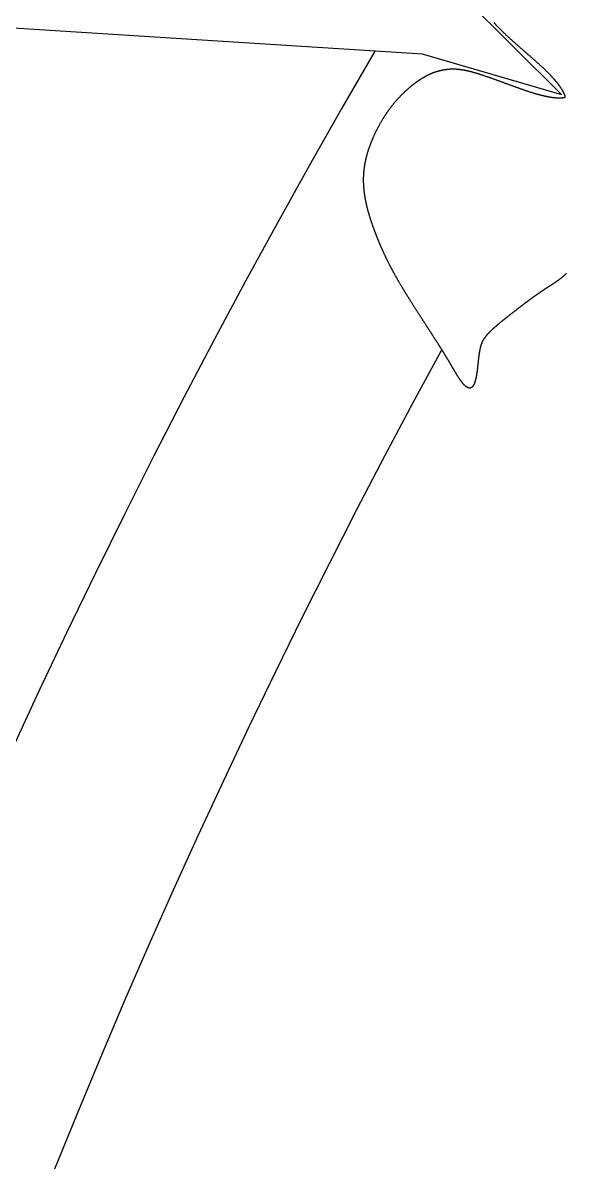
# Model space of a CAD drawing. Header units: feet. Extents: x 0 to 841, y 0 to 594.
# Drawn here: x 639.821 to 640.576, y 136.245 to 137.83 of the extents above; entities that cross this region are included whole.
import ezdxf

# ---------------------------------------------------------------- set-up
doc = ezdxf.new("R2010")
doc.units = ezdxf.units.FT
doc.header["$MEASUREMENT"] = 0
doc.layers.add('LOGO', color=7, linetype='Continuous')

# ---------------------------------------------------------------- blocks, each defined once
blk = doc.blocks.new('YOTA')
h = blk.add_hatch(color=1)
edge = h.paths.add_edge_path()
edge.add_arc((302.8865, 246.9749), 39.995, 0, 360)
edge = h.paths.add_edge_path(flags=16)
edge.add_arc((302.8865, 246.9749), 39.7003, 0, 360)
at = {"color": 2}
for p, q in [((273.1594, 264.6017), (272.705, 265.0555)), ((272.5432, 264.7826), (270.4336, 264.9168)), ((273.1594, 264.6017), (272.5432, 264.7826))]:
    blk.add_line(p, q, dxfattribs=at)
blk.add_lwpolyline([(273.1796, 263.8107), (273.1787, 263.8098), (273.1778, 263.8089), (273.1768, 263.808), (273.1759, 263.8071), (273.175, 263.8062), (273.174, 263.8053), (273.1731, 263.8044), (273.1721, 263.8035), (273.1712, 263.8026), (273.1702, 263.8017), (273.1693, 263.8009), (273.1683, 263.8), (273.1673, 263.7991), (273.1664, 263.7983), (273.1654, 263.7974), (273.1644, 263.7966), (273.1635, 263.7958), (273.1625, 263.7949), (273.1615, 263.7941), (273.1605, 263.7933), (273.1595, 263.7925), (273.1586, 263.7917), (273.1576, 263.7909), (273.1566, 263.7901), (273.1556, 263.7893), (273.1546, 263.7885), (273.1536, 263.7877), (273.1526, 263.7869), (273.1516, 263.7861), (273.1506, 263.7853), (273.1496, 263.7846), (273.1486, 263.7838), (273.1475, 263.783), (273.1465, 263.7823), (273.1455, 263.7815), (273.1445, 263.7807), (273.1435, 263.78), (273.1424, 263.7792), (273.1414, 263.7785), (273.1404, 263.7777), (273.1393, 263.777), (273.1383, 263.7763), (273.1373, 263.7755), (273.1362, 263.7748), (273.1352, 263.7741), (273.1341, 263.7733), (273.1331, 263.7726), (273.132, 263.7719), (273.131, 263.7711), (273.1299, 263.7704), (273.1289, 263.7697), (273.1278, 263.769), (273.1267, 263.7682), (273.1257, 263.7675), (273.1246, 263.7668), (273.1235, 263.7661), (273.1224, 263.7654), (273.1214, 263.7647), (273.1203, 263.764), (273.1192, 263.7632), (273.1181, 263.7625), (273.117, 263.7618), (273.1159, 263.7611), (273.1148, 263.7604), (273.1137, 263.7597), (273.1126, 263.759), (273.1115, 263.7582), (273.1104, 263.7575), (273.1093, 263.7568), (273.1082, 263.7561), (273.1071, 263.7554), (273.106, 263.7547), (273.1049, 263.754), (273.1038, 263.7532), (273.1026, 263.7525), (273.1015, 263.7518), (273.1004, 263.7511), (273.0993, 263.7504), (273.0981, 263.7496), (273.097, 263.7489), (273.0959, 263.7482), (273.0947, 263.7474), (273.0936, 263.7467), (273.0924, 263.746), (273.0913, 263.7452), (273.0901, 263.7445), (273.089, 263.7438), (273.0878, 263.743), (273.0867, 263.7423), (273.0855, 263.7415), (273.0843, 263.7408), (273.0832, 263.74), (273.082, 263.7393), (273.0808, 263.7385), (273.0797, 263.7377), (273.0785, 263.737), (273.0773, 263.7362), (273.0761, 263.7354), (273.075, 263.7347), (273.0738, 263.7339), (273.0726, 263.7331), (273.0714, 263.7323), (273.0702, 263.7315), (273.069, 263.7307), (273.0678, 263.7299), (273.0666, 263.7291), (273.0654, 263.7283), (273.0642, 263.7275), (273.063, 263.7267), (273.0618, 263.7258), (273.0606, 263.725), (273.0593, 263.7242), (273.0581, 263.7234), (273.0569, 263.7225), (273.0557, 263.7217), (273.0545, 263.7208), (273.0532, 263.72), (273.052, 263.7191), (273.0508, 263.7183), (273.0496, 263.7174), (273.0483, 263.7166), (273.0471, 263.7157), (273.0458, 263.7148), (273.0446, 263.7139), (273.0434, 263.7131), (273.0421, 263.7122), (273.0409, 263.7113), (273.0396, 263.7104), (273.0384, 263.7095), (273.0371, 263.7086), (273.0359, 263.7077), (273.0346, 263.7068), (273.0334, 263.7059), (273.0321, 263.705), (273.0309, 263.7041), (273.0296, 263.7032), (273.0284, 263.7023), (273.0271, 263.7014), (273.0258, 263.7005), (273.0246, 263.6996), (273.0233, 263.6986), (273.022, 263.6977), (273.0208, 263.6968), (273.0195, 263.6959), (273.0182, 263.6949), (273.017, 263.694), (273.0157, 263.6931), (273.0144, 263.6921), (273.0132, 263.6912), (273.0119, 263.6902), (273.0106, 263.6893), (273.0093, 263.6883), (273.0081, 263.6874), (273.0068, 263.6864), (273.0055, 263.6855), (273.0043, 263.6845), (273.003, 263.6836), (273.0017, 263.6826), (273.0004, 263.6817), (272.9991, 263.6807), (272.9979, 263.6797), (272.9966, 263.6788), (272.9953, 263.6778), (272.994, 263.6769), (272.9928, 263.6759), (272.9915, 263.6749), (272.9902, 263.674), (272.9889, 263.673), (272.9877, 263.672), (272.9864, 263.671), (272.9851, 263.6701), (272.9838, 263.6691), (272.9825, 263.6681), (272.9813, 263.6671), (272.98, 263.6662), (272.9787, 263.6652), (272.9774, 263.6642), (272.9762, 263.6632), (272.9749, 263.6623), (272.9736, 263.6613), (272.9723, 263.6603), (272.9711, 263.6593), (272.9698, 263.6583), (272.9685, 263.6574), (272.9673, 263.6564), (272.966, 263.6554), (272.9647, 263.6544), (272.9634, 263.6534), (272.9622, 263.6524), (272.9609, 263.6515), (272.9596, 263.6505), (272.9584, 263.6495), (272.9571, 263.6485), (272.9559, 263.6475), (272.9546, 263.6466), (272.9533, 263.6456), (272.9521, 263.6446), (272.9508, 263.6436), (272.9496, 263.6426), (272.9483, 263.6417), (272.947, 263.6407), (272.9458, 263.6397), (272.9445, 263.6387), (272.9433, 263.6378), (272.942, 263.6368), (272.9408, 263.6358), (272.9396, 263.6348), (272.9383, 263.6339), (272.9371, 263.6329), (272.9358, 263.6319), (272.9346, 263.631), (272.9334, 263.63), (272.9321, 263.629), (272.9309, 263.6281), (272.9297, 263.6271), (272.9284, 263.6261), (272.9272, 263.6252), (272.926, 263.6242), (272.9248, 263.6233), (272.9236, 263.6223), (272.9223, 263.6213), (272.9211, 263.6204), (272.9199, 263.6194), (272.9187, 263.6185), (272.9175, 263.6175), (272.9163, 263.6166), (272.9151, 263.6156), (272.9139, 263.6147), (272.9127, 263.6137), (272.9116, 263.6128), (272.9104, 263.6118), (272.9092, 263.6109), (272.908, 263.61), (272.9069, 263.609), (272.9057, 263.6081), (272.9045, 263.6072), (272.9034, 263.6062), (272.9022, 263.6053), (272.9011, 263.6044), (272.8999, 263.6034), (272.8988, 263.6025), (272.8976, 263.6016), (272.8965, 263.6007), (272.8954, 263.5998), (272.8942, 263.5988), (272.8931, 263.5979), (272.892, 263.597), (272.8909, 263.5961), (272.8898, 263.5952), (272.8887, 263.5943), (272.8876, 263.5934), (272.8865, 263.5925), (272.8854, 263.5916), (272.8843, 263.5907), (272.8832, 263.5898), (272.8821, 263.5889), (272.8811, 263.588), (272.88, 263.5871), (272.879, 263.5862), (272.8779, 263.5853), (272.8769, 263.5845), (272.8758, 263.5836), (272.8748, 263.5827), (272.8738, 263.5818), (272.8727, 263.581), (272.8717, 263.5801), (272.8707, 263.5792), (272.8697, 263.5784), (272.8687, 263.5775), (272.8677, 263.5767), (272.8667, 263.5758), (272.8657, 263.5749), (272.8648, 263.5741), (272.8638, 263.5733), (272.8628, 263.5724), (272.8619, 263.5716), (272.8609, 263.5707), (272.86, 263.5699), (272.8591, 263.5691), (272.8581, 263.5682), (272.8572, 263.5674), (272.8563, 263.5666), (272.8554, 263.5658), (272.8545, 263.565), (272.8536, 263.5642), (272.8527, 263.5633), (272.8519, 263.5625), (272.851, 263.5617), (272.8501, 263.5609), (272.8493, 263.5601), (272.8484, 263.5593), (272.8476, 263.5586), (272.8468, 263.5578), (272.846, 263.557), (272.8452, 263.5562), (272.8443, 263.5554), (272.8436, 263.5547), (272.8428, 263.5539), (272.842, 263.5531), (272.8412, 263.5524), (272.8405, 263.5516), (272.8397, 263.5509), (272.839, 263.5501), (272.8382, 263.5494), (272.8375, 263.5486), (272.8368, 263.5479), (272.8361, 263.5471), (272.8354, 263.5464), (272.8347, 263.5457), (272.834, 263.545), (272.8333, 263.5442), (272.8326, 263.5435), (272.832, 263.5428), (272.8313, 263.5421), (272.8307, 263.5414), (272.83, 263.5407), (272.8294, 263.54), (272.8288, 263.5393), (272.8282, 263.5386), (272.8276, 263.5379), (272.827, 263.5372), (272.8264, 263.5365), (272.8258, 263.5358), (272.8252, 263.5351), (272.8247, 263.5344), (272.8241, 263.5337), (272.8235, 263.533), (272.823, 263.5323), (272.8225, 263.5317), (272.8219, 263.531), (272.8214, 263.5303), (272.8209, 263.5296), (272.8204, 263.5289), (272.8199, 263.5283), (272.8194, 263.5276), (272.8189, 263.5269), (272.8184, 263.5263), (272.8179, 263.5256), (272.8175, 263.5249), (272.817, 263.5242), (272.8165, 263.5236), (272.8161, 263.5229), (272.8156, 263.5222), (272.8152, 263.5216), (272.8148, 263.5209), (272.8143, 263.5202), (272.8139, 263.5195), (272.8135, 263.5189), (272.8131, 263.5182), (272.8127, 263.5175), (272.8123, 263.5169), (272.8119, 263.5162), (272.8115, 263.5155), (272.8112, 263.5148), (272.8108, 263.5142), (272.8104, 263.5135), (272.81, 263.5128), (272.8097, 263.5121), (272.8093, 263.5114), (272.809, 263.5108), (272.8086, 263.5101), (272.8083, 263.5094), (272.808, 263.5087), (272.8077, 263.508), (272.8073, 263.5073), (272.807, 263.5066), (272.8067, 263.5059), (272.8064, 263.5052), (272.8061, 263.5045), (272.8058, 263.5038), (272.8055, 263.5031), (272.8052, 263.5024), (272.8049, 263.5017), (272.8046, 263.501), (272.8044, 263.5003), (272.8041, 263.4996), (272.8038, 263.4988), (272.8035, 263.4981), (272.8033, 263.4974), (272.803, 263.4967), (272.8028, 263.4959), (272.8025, 263.4952), (272.8023, 263.4944), (272.802, 263.4937), (272.8018, 263.4929), (272.8015, 263.4922), (272.8013, 263.4914), (272.8011, 263.4907), (272.8009, 263.4899), (272.8006, 263.4891), (272.8004, 263.4884), (272.8002, 263.4876), (272.8, 263.4868), (272.7998, 263.486), (272.7996, 263.4852), (272.7993, 263.4844), (272.7991, 263.4836), (272.7989, 263.4828), (272.7987, 263.482), (272.7985, 263.4812), (272.7984, 263.4803), (272.7982, 263.4795), (272.798, 263.4787), (272.7978, 263.4778), (272.7976, 263.477), (272.7974, 263.4761), (272.7972, 263.4753), (272.7971, 263.4744), (272.7969, 263.4736), (272.7967, 263.4727), (272.7965, 263.4718), (272.7964, 263.4709), (272.7962, 263.47), (272.796, 263.4691), (272.7959, 263.4683), (272.7957, 263.4674), (272.7955, 263.4664), (272.7954, 263.4655), (272.7952, 263.4646), (272.7951, 263.4637), (272.7949, 263.4628), (272.7948, 263.4618), (272.7946, 263.4609), (272.7945, 263.46), (272.7943, 263.459), (272.7942, 263.4581), (272.794, 263.4572), (272.7939, 263.4562), (272.7937, 263.4552), (272.7936, 263.4543), (272.7935, 263.4533), (272.7933, 263.4524), (272.7932, 263.4514), (272.793, 263.4504), (272.7929, 263.4494), (272.7928, 263.4485), (272.7926, 263.4475), (272.7925, 263.4465), (272.7924, 263.4455), (272.7923, 263.4445), (272.7921, 263.4435), (272.792, 263.4426), (272.7919, 263.4416), (272.7917, 263.4406), (272.7916, 263.4396), (272.7915, 263.4386), (272.7914, 263.4376), (272.7913, 263.4366), (272.7911, 263.4355), (272.791, 263.4345), (272.7909, 263.4335), (272.7908, 263.4325), (272.7907, 263.4315), (272.7905, 263.4305), (272.7904, 263.4295), (272.7903, 263.4285), (272.7902, 263.4274), (272.7901, 263.4264), (272.79, 263.4254), (272.7899, 263.4244), (272.7897, 263.4234), (272.7896, 263.4224), (272.7895, 263.4213), (272.7894, 263.4203), (272.7893, 263.4193), (272.7892, 263.4183), (272.7891, 263.4173), (272.789, 263.4162), (272.7889, 263.4152), (272.7887, 263.4142), (272.7886, 263.4132), (272.7885, 263.4121), (272.7884, 263.4111), (272.7883, 263.4101), (272.7882, 263.4091), (272.7881, 263.4081), (272.788, 263.4071), (272.7879, 263.406), (272.7878, 263.405), (272.7876, 263.404), (272.7875, 263.403), (272.7874, 263.402), (272.7873, 263.401), (272.7872, 263.4), (272.7871, 263.399), (272.787, 263.398), (272.7869, 263.397), (272.7868, 263.396), (272.7866, 263.395), (272.7865, 263.394), (272.7864, 263.393), (272.7863, 263.392), (272.7862, 263.391), (272.7861, 263.39), (272.7859, 263.389), (272.7858, 263.388), (272.7857, 263.3871), (272.7856, 263.3861), (272.7855, 263.3851), (272.7854, 263.3841), (272.7852, 263.3832), (272.7851, 263.3822), (272.785, 263.3812), (272.7849, 263.3803), (272.7847, 263.3793), (272.7846, 263.3784), (272.7845, 263.3774), (272.7844, 263.3765), (272.7842, 263.3756), (272.7841, 263.3746), (272.784, 263.3737), (272.7839, 263.3728), (272.7837, 263.3718), (272.7836, 263.3709), (272.7835, 263.37), (272.7833, 263.3691), (272.7832, 263.3682), (272.7831, 263.3673), (272.7829, 263.3664), (272.7828, 263.3655), (272.7826, 263.3646), (272.7825, 263.3637), (272.7824, 263.3628), (272.7822, 263.3619), (272.7821, 263.361), (272.7819, 263.3602), (272.7818, 263.3593), (272.7816, 263.3584), (272.7815, 263.3576), (272.7813, 263.3567), (272.7812, 263.3559), (272.781, 263.3551), (272.7809, 263.3542), (272.7807, 263.3534), (272.7805, 263.3526), (272.7804, 263.3517), (272.7802, 263.3509), (272.7801, 263.3501), (272.7799, 263.3493), (272.7797, 263.3485), (272.7796, 263.3477), (272.7794, 263.3469), (272.7792, 263.3461), (272.779, 263.3453), (272.7789, 263.3446), (272.7787, 263.3438), (272.7785, 263.343), (272.7783, 263.3423), (272.7782, 263.3415), (272.778, 263.3408), (272.7778, 263.34), (272.7776, 263.3393), (272.7774, 263.3386), (272.7772, 263.3378), (272.777, 263.3371), (272.7769, 263.3364), (272.7767, 263.3357), (272.7765, 263.335), (272.7763, 263.3343), (272.7761, 263.3336), (272.7759, 263.333), (272.7757, 263.3323), (272.7755, 263.3316), (272.7753, 263.3309), (272.775, 263.3303), (272.7748, 263.3296), (272.7746, 263.329), (272.7744, 263.3284), (272.7742, 263.3277), (272.774, 263.3271), (272.7738, 263.3265), (272.7735, 263.3259), (272.7733, 263.3253), (272.7731, 263.3247), (272.7728, 263.3241), (272.7726, 263.3235), (272.7724, 263.323), (272.7721, 263.3224), (272.7719, 263.3218), (272.7717, 263.3213), (272.7714, 263.3207), (272.7712, 263.3202), (272.7709, 263.3197), (272.7707, 263.3191), (272.7704, 263.3186), (272.7702, 263.3181), (272.7699, 263.3176), (272.7697, 263.3171), (272.7694, 263.3166), (272.7691, 263.3162), (272.7689, 263.3157), (272.7686, 263.3152), (272.7683, 263.3148), (272.7681, 263.3143), (272.7678, 263.3139), (272.7675, 263.3135), (272.7672, 263.3131), (272.767, 263.3126), (272.7667, 263.3122), (272.7664, 263.3118), (272.7661, 263.3114), (272.7658, 263.3111), (272.7655, 263.3107), (272.7652, 263.3103), (272.7649, 263.31), (272.7646, 263.3096), (272.7643, 263.3093), (272.764, 263.309), (272.7637, 263.3086), (272.7634, 263.3083), (272.7631, 263.308), (272.7627, 263.3077), (272.7624, 263.3074), (272.7621, 263.3072), (272.7618, 263.3069), (272.7614, 263.3066), (272.7611, 263.3064), (272.7608, 263.3062), (272.7604, 263.3059), (272.7601, 263.3057), (272.7597, 263.3055), (272.7594, 263.3053), (272.759, 263.3051), (272.7587, 263.3049), (272.7583, 263.3047), (272.758, 263.3046), (272.7576, 263.3044), (272.7573, 263.3043), (272.7569, 263.3041), (272.7565, 263.304), (272.7562, 263.3039), (272.7558, 263.3038), (272.7554, 263.3037), (272.755, 263.3036), (272.7547, 263.3035), (272.7543, 263.3034), (272.7539, 263.3034), (272.7535, 263.3033), (272.7531, 263.3033), (272.7527, 263.3032), (272.7523, 263.3032), (272.7519, 263.3032), (272.7515, 263.3032), (272.7511, 263.3032), (272.7507, 263.3033), (272.7503, 263.3033), (272.7499, 263.3033), (272.7494, 263.3034), (272.749, 263.3034), (272.7486, 263.3035), (272.7482, 263.3036), (272.7477, 263.3037), (272.7473, 263.3038), (272.7469, 263.3039), (272.7464, 263.3041), (272.746, 263.3042), (272.7456, 263.3043), (272.7451, 263.3045), (272.7447, 263.3047), (272.7442, 263.3049), (272.7437, 263.305), (272.7433, 263.3053), (272.7428, 263.3055), (272.7424, 263.3057), (272.7419, 263.3059), (272.7414, 263.3062), (272.7409, 263.3064), (272.7405, 263.3067), (272.74, 263.307), (272.7395, 263.3073), (272.739, 263.3076), (272.7385, 263.3079), (272.738, 263.3083), (272.7376, 263.3086), (272.7371, 263.3089), (272.7366, 263.3093), (272.736, 263.3097), (272.7355, 263.3101), (272.735, 263.3105), (272.7345, 263.3109), (272.734, 263.3113), (272.7335, 263.3118), (272.733, 263.3122), (272.7324, 263.3127), (272.7319, 263.3131), (272.7314, 263.3136), (272.7308, 263.3141), (272.7303, 263.3146), (272.7298, 263.3152), (272.7292, 263.3157), (272.7287, 263.3162), (272.7281, 263.3168), (272.7276, 263.3174), (272.727, 263.318), (272.7265, 263.3186), (272.7259, 263.3192), (272.7253, 263.3198), (272.7248, 263.3204), (272.7242, 263.3211), (272.7236, 263.3217), (272.723, 263.3224), (272.7225, 263.3231), (272.7219, 263.3238), (272.7213, 263.3245), (272.7207, 263.3252), (272.7201, 263.326), (272.7195, 263.3267), (272.7189, 263.3275), (272.7183, 263.3283), (272.7177, 263.3291), (272.7171, 263.3299), (272.7165, 263.3307), (272.7159, 263.3315), (272.7153, 263.3323), (272.7146, 263.3332), (272.714, 263.3341), (272.7134, 263.3349), (272.7127, 263.3358), (272.7121, 263.3367), (272.7115, 263.3376), (272.7108, 263.3385), (272.7102, 263.3395), (272.7095, 263.3404), (272.7089, 263.3414), (272.7082, 263.3423), (272.7076, 263.3433), (272.7069, 263.3443), (272.7062, 263.3453), (272.7056, 263.3463), (272.7049, 263.3473), (272.7042, 263.3484), (272.7035, 263.3494), (272.7029, 263.3505), (272.7022, 263.3515), (272.7015, 263.3526), (272.7008, 263.3537), (272.7001, 263.3548), (272.6994, 263.3559), (272.6987, 263.357), (272.698, 263.3581), (272.6973, 263.3593), (272.6966, 263.3604), (272.6958, 263.3616), (272.6951, 263.3627), (272.6944, 263.3639), (272.6937, 263.3651), (272.6929, 263.3663), (272.6922, 263.3675), (272.6915, 263.3687), (272.6907, 263.3699), (272.69, 263.3711), (272.6892, 263.3724), (272.6885, 263.3736), (272.6877, 263.3749), (272.687, 263.3761), (272.6862, 263.3774), (272.6854, 263.3787), (272.6847, 263.38), (272.6839, 263.3813), (272.6831, 263.3826), (272.6823, 263.3839), (272.6816, 263.3852), (272.6808, 263.3865), (272.68, 263.3879), (272.6792, 263.3892), (272.6784, 263.3905), (272.6776, 263.3919), (272.6768, 263.3933), (272.676, 263.3946), (272.6751, 263.396), (272.6743, 263.3974), (272.6735, 263.3988), (272.6727, 263.4002), (272.6718, 263.4016), (272.671, 263.403), (272.6702, 263.4044), (272.6693, 263.4058), (272.6685, 263.4073), (272.6676, 263.4087), (272.6668, 263.4101), (272.6659, 263.4116), (272.6651, 263.413), (272.6642, 263.4145), (272.6633, 263.416), (272.6625, 263.4174), (272.6616, 263.4189), (272.6607, 263.4204), (272.6598, 263.4219), (272.659, 263.4234), (272.6581, 263.4249), (272.6572, 263.4264), (272.6563, 263.4279), (272.6554, 263.4294), (272.6545, 263.4309), (272.6535, 263.4324), (272.6526, 263.434), (272.6517, 263.4355), (272.6508, 263.437), (272.6499, 263.4386), (272.6489, 263.4401), (272.648, 263.4417), (272.6471, 263.4432), (272.6461, 263.4448), (272.6452, 263.4463), (272.6442, 263.4479), (272.6433, 263.4495), (272.6423, 263.451), (272.6414, 263.4526), (272.6404, 263.4542), (272.6394, 263.4558), (272.6385, 263.4574), (272.6375, 263.459), (272.6365, 263.4606), (272.6355, 263.4622), (272.6345, 263.4638), (272.6335, 263.4654), (272.6325, 263.467), (272.6315, 263.4686), (272.6305, 263.4702), (272.6295, 263.4718), (272.6285, 263.4735), (272.6275, 263.4751), (272.6265, 263.4767), (272.6255, 263.4784), (272.6244, 263.48), (272.6234, 263.4816), (272.6224, 263.4833), (272.6213, 263.4849), (272.6203, 263.4866), (272.6193, 263.4882), (272.6182, 263.4899), (272.6172, 263.4916), (272.6161, 263.4932), (272.6151, 263.4949), (272.614, 263.4966), (272.6129, 263.4983), (272.6119, 263.4999), (272.6108, 263.5016), (272.6097, 263.5033), (272.6087, 263.505), (272.6076, 263.5067), (272.6065, 263.5084), (272.6054, 263.5101), (272.6043, 263.5118), (272.6032, 263.5135), (272.6021, 263.5152), (272.601, 263.517), (272.5999, 263.5187), (272.5988, 263.5204), (272.5977, 263.5221), (272.5966, 263.5239), (272.5955, 263.5256), (272.5944, 263.5273), (272.5933, 263.5291), (272.5922, 263.5308), (272.591, 263.5326), (272.5899, 263.5343), (272.5888, 263.5361), (272.5877, 263.5378), (272.5865, 263.5396), (272.5854, 263.5414), (272.5842, 263.5431), (272.5831, 263.5449), (272.582, 263.5467), (272.5808, 263.5484), (272.5797, 263.5502), (272.5785, 263.552), (272.5774, 263.5538), (272.5762, 263.5556), (272.575, 263.5574), (272.5739, 263.5592), (272.5727, 263.561), (272.5715, 263.5628), (272.5704, 263.5646), (272.5692, 263.5664), (272.568, 263.5682), (272.5668, 263.57), (272.5657, 263.5719), (272.5645, 263.5737), (272.5633, 263.5755), (272.5621, 263.5773), (272.5609, 263.5792), (272.5597, 263.581), (272.5585, 263.5829), (272.5574, 263.5847), (272.5562, 263.5865), (272.555, 263.5884), (272.5538, 263.5903), (272.5526, 263.5921), (272.5513, 263.594), (272.5501, 263.5958), (272.5489, 263.5977), (272.5477, 263.5996), (272.5465, 263.6014), (272.5453, 263.6033), (272.5441, 263.6052), (272.5429, 263.6071), (272.5416, 263.609), (272.5404, 263.6108), (272.5392, 263.6127), (272.538, 263.6146), (272.5367, 263.6165), (272.5355, 263.6184), (272.5343, 263.6203), (272.5331, 263.6222), (272.5318, 263.6241), (272.5306, 263.626), (272.5294, 263.628), (272.5281, 263.6299), (272.5269, 263.6318), (272.5256, 263.6337), (272.5244, 263.6356), (272.5232, 263.6376), (272.5219, 263.6395), (272.5207, 263.6414), (272.5194, 263.6434), (272.5182, 263.6453), (272.5169, 263.6473), (272.5157, 263.6492), (272.5144, 263.6511), (272.5132, 263.6531), (272.5119, 263.655), (272.5107, 263.657), (272.5094, 263.6589), (272.5082, 263.6609), (272.5069, 263.6629), (272.5057, 263.6648), (272.5044, 263.6668), (272.5032, 263.6687), (272.5019, 263.6707), (272.5007, 263.6727), (272.4994, 263.6746), (272.4982, 263.6766), (272.4969, 263.6786), (272.4957, 263.6805), (272.4944, 263.6825), (272.4932, 263.6845), (272.4919, 263.6865), (272.4907, 263.6885), (272.4894, 263.6904), (272.4882, 263.6924), (272.487, 263.6944), (272.4857, 263.6964), (272.4845, 263.6984), (272.4832, 263.7003), (272.482, 263.7023), (272.4807, 263.7043), (272.4795, 263.7063), (272.4783, 263.7083), (272.477, 263.7103), (272.4758, 263.7123), (272.4746, 263.7143), (272.4733, 263.7163), (272.4721, 263.7182), (272.4709, 263.7202), (272.4696, 263.7222), (272.4684, 263.7242), (272.4672, 263.7262), (272.466, 263.7282), (272.4648, 263.7302), (272.4635, 263.7322), (272.4623, 263.7342), (272.4611, 263.7362), (272.4599, 263.7382), (272.4587, 263.7402), (272.4575, 263.7422), (272.4563, 263.7441), (272.4551, 263.7461), (272.4539, 263.7481), (272.4527, 263.7501), (272.4515, 263.7521), (272.4503, 263.7541), (272.4491, 263.7561), (272.448, 263.7581), (272.4468, 263.7601), (272.4456, 263.7621), (272.4444, 263.7641), (272.4433, 263.766), (272.4421, 263.768), (272.4409, 263.77), (272.4398, 263.772), (272.4386, 263.774), (272.4375, 263.776), (272.4363, 263.7779), (272.4352, 263.7799), (272.434, 263.7819), (272.4329, 263.7839), (272.4318, 263.7859), (272.4306, 263.7878), (272.4295, 263.7898), (272.4284, 263.7918), (272.4273, 263.7938), (272.4262, 263.7957), (272.4251, 263.7977), (272.424, 263.7997), (272.4229, 263.8016), (272.4218, 263.8036), (272.4207, 263.8055), (272.4196, 263.8075), (272.4185, 263.8095), (272.4174, 263.8114), (272.4164, 263.8134), (272.4153, 263.8153), (272.4143, 263.8173), (272.4132, 263.8192), (272.4121, 263.8212), (272.4111, 263.8231), (272.4101, 263.8251), (272.409, 263.827), (272.408, 263.8289), (272.407, 263.8309), (272.4059, 263.8328), (272.4049, 263.8347), (272.4039, 263.8367), (272.4029, 263.8386), (272.4019, 263.8405), (272.4009, 263.8424), (272.3999, 263.8444), (272.3989, 263.8463), (272.398, 263.8482), (272.397, 263.8501), (272.396, 263.852), (272.395, 263.8539), (272.3941, 263.8558), (272.3931, 263.8577), (272.3922, 263.8596), (272.3912, 263.8615), (272.3903, 263.8634), (272.3893, 263.8653), (272.3884, 263.8672), (272.3875, 263.8691), (272.3866, 263.871), (272.3856, 263.8729), (272.3847, 263.8748), (272.3838, 263.8767), (272.3829, 263.8785), (272.382, 263.8804), (272.3811, 263.8823), (272.3802, 263.8842), (272.3793, 263.886), (272.3784, 263.8879), (272.3776, 263.8898), (272.3767, 263.8916), (272.3758, 263.8935), (272.3749, 263.8954), (272.3741, 263.8972), (272.3732, 263.8991), (272.3724, 263.9009), (272.3715, 263.9028), (272.3707, 263.9046), (272.3698, 263.9065), (272.369, 263.9083), (272.3682, 263.9102), (272.3673, 263.912), (272.3665, 263.9139), (272.3657, 263.9157), (272.3649, 263.9175), (272.3641, 263.9194), (272.3633, 263.9212), (272.3625, 263.923), (272.3617, 263.9248), (272.3609, 263.9267), (272.3601, 263.9285), (272.3593, 263.9303), (272.3585, 263.9321), (272.3577, 263.9339), (272.3569, 263.9358), (272.3562, 263.9376), (272.3554, 263.9394), (272.3546, 263.9412), (272.3539, 263.943), (272.3531, 263.9448), (272.3524, 263.9466), (272.3516, 263.9484), (272.3509, 263.9502), (272.3501, 263.952), (272.3494, 263.9538), (272.3487, 263.9555), (272.3479, 263.9573), (272.3472, 263.9591), (272.3465, 263.9609), (272.3458, 263.9627), (272.345, 263.9645), (272.3443, 263.9662), (272.3436, 263.968), (272.3429, 263.9698), (272.3422, 263.9715), (272.3415, 263.9733), (272.3408, 263.9751), (272.3401, 263.9768), (272.3394, 263.9786), (272.3388, 263.9804), (272.3381, 263.9821), (272.3374, 263.9839), (272.3367, 263.9856), (272.3361, 263.9874), (272.3354, 263.9891), (272.3347, 263.9908), (272.3341, 263.9926), (272.3334, 263.9943), (272.3328, 263.9961), (272.3321, 263.9978), (272.3315, 263.9995), (272.3308, 264.0013), (272.3302, 264.003), (272.3295, 264.0047), (272.3289, 264.0064), (272.3283, 264.0082), (272.3276, 264.0099), (272.327, 264.0116), (272.3264, 264.0133), (272.3258, 264.015), (272.3252, 264.0168), (272.3246, 264.0185), (272.3239, 264.0202), (272.3233, 264.0219), (272.3227, 264.0236), (272.3221, 264.0253), (272.3216, 264.027), (272.321, 264.0287), (272.3204, 264.0304), (272.3198, 264.0321), (272.3192, 264.0338), (272.3186, 264.0355), (272.3181, 264.0372), (272.3175, 264.0388), (272.3169, 264.0405), (272.3164, 264.0422), (272.3158, 264.0439), (272.3153, 264.0456), (272.3147, 264.0473), (272.3142, 264.049), (272.3136, 264.0506), (272.3131, 264.0523), (272.3126, 264.054), (272.312, 264.0557), (272.3115, 264.0573), (272.311, 264.059), (272.3105, 264.0607), (272.3099, 264.0624), (272.3094, 264.064), (272.3089, 264.0657), (272.3084, 264.0674), (272.3079, 264.069), (272.3074, 264.0707), (272.3069, 264.0724), (272.3064, 264.074), (272.306, 264.0757), (272.3055, 264.0773), (272.305, 264.079), (272.3045, 264.0807), (272.3041, 264.0823), (272.3036, 264.084), (272.3032, 264.0856), (272.3027, 264.0873), (272.3023, 264.089), (272.3018, 264.0906), (272.3014, 264.0923), (272.3009, 264.0939), (272.3005, 264.0956), (272.3001, 264.0972), (272.2997, 264.0989), (272.2992, 264.1006), (272.2988, 264.1022), (272.2984, 264.1039), (272.298, 264.1055), (272.2976, 264.1072), (272.2972, 264.1088), (272.2968, 264.1105), (272.2964, 264.1121), (272.2961, 264.1138), (272.2957, 264.1154), (272.2953, 264.1171), (272.2949, 264.1187), (272.2946, 264.1204), (272.2942, 264.122), (272.2939, 264.1237), (272.2935, 264.1253), (272.2932, 264.127), (272.2928, 264.1286), (272.2925, 264.1303), (272.2922, 264.132), (272.2919, 264.1336), (272.2915, 264.1353), (272.2912, 264.1369), (272.2909, 264.1386), (272.2906, 264.1402), (272.2903, 264.1419), (272.29, 264.1435), (272.2897, 264.1452), (272.2895, 264.1468), (272.2892, 264.1485), (272.2889, 264.1502), (272.2886, 264.1518), (272.2884, 264.1535), (272.2881, 264.1551), (272.2879, 264.1568), (272.2876, 264.1585), (272.2874, 264.1601), (272.2871, 264.1618), (272.2869, 264.1634), (272.2867, 264.1651), (272.2865, 264.1668), (272.2863, 264.1684), (272.286, 264.1701), (272.2858, 264.1718), (272.2856, 264.1734), (272.2854, 264.1751), (272.2853, 264.1768), (272.2851, 264.1785), (272.2849, 264.1801), (272.2847, 264.1818), (272.2846, 264.1835), (272.2844, 264.1852), (272.2843, 264.1868), (272.2841, 264.1885), (272.284, 264.1902), (272.2838, 264.1919), (272.2837, 264.1936), (272.2836, 264.1953), (272.2835, 264.1969), (272.2834, 264.1986), (272.2833, 264.2003), (272.2832, 264.202), (272.2831, 264.2037), (272.283, 264.2054), (272.2829, 264.2071), (272.2828, 264.2088), (272.2828, 264.2105), (272.2827, 264.2122), (272.2827, 264.2139), (272.2826, 264.2156), (272.2826, 264.2173), (272.2826, 264.219), (272.2825, 264.2208), (272.2825, 264.2225), (272.2825, 264.2242), (272.2825, 264.2259), (272.2825, 264.2276), (272.2825, 264.2293), (272.2825, 264.2311), (272.2826, 264.2328), (272.2826, 264.2345), (272.2826, 264.2363), (272.2827, 264.238), (272.2827, 264.2397), (272.2828, 264.2415), (272.2829, 264.2432), (272.2829, 264.245), (272.283, 264.2467), (272.2831, 264.2485), (272.2832, 264.2502), (272.2833, 264.252), (272.2835, 264.2537), (272.2836, 264.2555), (272.2837, 264.2573), (272.2839, 264.259), (272.284, 264.2608), (272.2842, 264.2626), (272.2843, 264.2644), (272.2845, 264.2661), (272.2847, 264.2679), (272.2849, 264.2697), (272.2851, 264.2715), (272.2853, 264.2733), (272.2855, 264.2751), (272.2857, 264.2769), (272.2859, 264.2787), (272.2862, 264.2805), (272.2864, 264.2823), (272.2867, 264.2841), (272.2869, 264.2859), (272.2872, 264.2877), (272.2875, 264.2896), (272.2878, 264.2914), (272.2881, 264.2932), (272.2884, 264.295), (272.2887, 264.2969), (272.2891, 264.2987), (272.2894, 264.3006), (272.2897, 264.3024), (272.2901, 264.3043), (272.2905, 264.3061), (272.2908, 264.308), (272.2912, 264.3098), (272.2916, 264.3117), (272.292, 264.3136), (272.2924, 264.3154), (272.2928, 264.3173), (272.2933, 264.3192), (272.2937, 264.3211), (272.2942, 264.323), (272.2946, 264.3249), (272.2951, 264.3268), (272.2956, 264.3287), (272.2961, 264.3306), (272.2966, 264.3325), (272.2971, 264.3344), (272.2976, 264.3363), (272.2981, 264.3383), (272.2987, 264.3402), (272.2992, 264.3421), (272.2998, 264.3441), (272.3003, 264.346), (272.3009, 264.3479), (272.3015, 264.3499), (272.3021, 264.3519), (272.3027, 264.3538), (272.3033, 264.3558), (272.304, 264.3577), (272.3046, 264.3597), (272.3053, 264.3617), (272.3059, 264.3637), (272.3066, 264.3656), (272.3073, 264.3676), (272.308, 264.3696), (272.3087, 264.3716), (272.3094, 264.3736), (272.3101, 264.3756), (272.3108, 264.3776), (272.3115, 264.3796), (272.3123, 264.3816), (272.313, 264.3836), (272.3138, 264.3856), (272.3146, 264.3876), (272.3154, 264.3896), (272.3162, 264.3916), (272.3169, 264.3937), (272.3178, 264.3957), (272.3186, 264.3977), (272.3194, 264.3997), (272.3202, 264.4017), (272.3211, 264.4037), (272.3219, 264.4058), (272.3228, 264.4078), (272.3236, 264.4098), (272.3245, 264.4118), (272.3254, 264.4139), (272.3263, 264.4159), (272.3272, 264.4179), (272.3281, 264.4199), (272.329, 264.4219), (272.3299, 264.424), (272.3309, 264.426), (272.3318, 264.428), (272.3328, 264.43), (272.3337, 264.432), (272.3347, 264.4341), (272.3356, 264.4361), (272.3366, 264.4381), (272.3376, 264.4401), (272.3386, 264.4421), (272.3396, 264.4441), (272.3406, 264.4461), (272.3416, 264.4481), (272.3426, 264.4501), (272.3437, 264.4521), (272.3447, 264.4541), (272.3457, 264.4561), (272.3468, 264.4581), (272.3478, 264.4601), (272.3489, 264.4621), (272.35, 264.4641), (272.351, 264.4661), (272.3521, 264.468), (272.3532, 264.47), (272.3543, 264.472), (272.3554, 264.4739), (272.3565, 264.4759), (272.3576, 264.4779), (272.3587, 264.4798), (272.3599, 264.4818), (272.361, 264.4837), (272.3621, 264.4856), (272.3633, 264.4876), (272.3644, 264.4895), (272.3656, 264.4914), (272.3667, 264.4934), (272.3679, 264.4953), (272.369, 264.4972), (272.3702, 264.4991), (272.3714, 264.501), (272.3726, 264.5029), (272.3738, 264.5048), (272.375, 264.5066), (272.3762, 264.5085), (272.3774, 264.5104), (272.3786, 264.5122), (272.3798, 264.5141), (272.381, 264.5159), (272.3822, 264.5178), (272.3835, 264.5196), (272.3847, 264.5214), (272.3859, 264.5233), (272.3872, 264.5251), (272.3884, 264.5269), (272.3897, 264.5287), (272.3909, 264.5304), (272.3922, 264.5322), (272.3934, 264.534), (272.3947, 264.5358), (272.396, 264.5375), (272.3973, 264.5393), (272.3985, 264.541), (272.3998, 264.5427), (272.4011, 264.5445), (272.4024, 264.5462), (272.4037, 264.5479), (272.405, 264.5496), (272.4063, 264.5513), (272.4076, 264.5529), (272.4089, 264.5546), (272.4102, 264.5563), (272.4115, 264.5579), (272.4128, 264.5595), (272.4142, 264.5612), (272.4155, 264.5628), (272.4168, 264.5644), (272.4181, 264.566), (272.4195, 264.5676), (272.4208, 264.5692), (272.4221, 264.5708), (272.4235, 264.5724), (272.4248, 264.5739), (272.4261, 264.5755), (272.4275, 264.577), (272.4288, 264.5786), (272.4302, 264.5801), (272.4315, 264.5816), (272.4329, 264.5831), (272.4342, 264.5846), (272.4356, 264.5861), (272.4369, 264.5876), (272.4383, 264.589), (272.4396, 264.5905), (272.441, 264.592), (272.4424, 264.5934), (272.4437, 264.5948), (272.4451, 264.5963), (272.4464, 264.5977), (272.4478, 264.5991), (272.4492, 264.6005), (272.4505, 264.6019), (272.4519, 264.6033), (272.4533, 264.6046), (272.4546, 264.606), (272.456, 264.6074), (272.4574, 264.6087), (272.4587, 264.61), (272.4601, 264.6114), (272.4615, 264.6127), (272.4628, 264.614), (272.4642, 264.6153), (272.4655, 264.6166), (272.4669, 264.6179), (272.4683, 264.6191), (272.4696, 264.6204), (272.471, 264.6217), (272.4724, 264.6229), (272.4737, 264.6241), (272.4751, 264.6254), (272.4764, 264.6266), (272.4778, 264.6278), (272.4791, 264.629), (272.4805, 264.6302), (272.4819, 264.6313), (272.4832, 264.6325), (272.4846, 264.6337), (272.4859, 264.6348), (272.4873, 264.636), (272.4886, 264.6371), (272.4899, 264.6382), (272.4913, 264.6393), (272.4926, 264.6405), (272.494, 264.6415), (272.4953, 264.6426), (272.4966, 264.6437), (272.498, 264.6448), (272.4993, 264.6458), (272.5006, 264.6469), (272.5019, 264.6479), (272.5032, 264.649), (272.5046, 264.65), (272.5059, 264.651), (272.5072, 264.652), (272.5085, 264.653), (272.5098, 264.654), (272.5111, 264.655), (272.5124, 264.6559), (272.5137, 264.6569), (272.515, 264.6578), (272.5163, 264.6588), (272.5175, 264.6597), (272.5188, 264.6606), (272.5201, 264.6615), (272.5214, 264.6624), (272.5226, 264.6633), (272.5239, 264.6642), (272.5252, 264.6651), (272.5264, 264.6659), (272.5277, 264.6668), (272.5289, 264.6676), (272.5302, 264.6684), (272.5314, 264.6693), (272.5326, 264.6701), (272.5339, 264.6709), (272.5351, 264.6717), (272.5363, 264.6725), (272.5375, 264.6733), (272.5387, 264.674), (272.5399, 264.6748), (272.5411, 264.6755), (272.5423, 264.6763), (272.5435, 264.677), (272.5447, 264.6777), (272.5459, 264.6784), (272.5471, 264.6792), (272.5483, 264.6798), (272.5494, 264.6805), (272.5506, 264.6812), (272.5518, 264.6819), (272.5529, 264.6826), (272.5541, 264.6832), (272.5553, 264.6839), (272.5564, 264.6845), (272.5576, 264.6851), (272.5587, 264.6857), (272.5598, 264.6864), (272.561, 264.687), (272.5621, 264.6876), (272.5632, 264.6882), (272.5644, 264.6887), (272.5655, 264.6893), (272.5666, 264.6899), (272.5677, 264.6904), (272.5688, 264.691), (272.57, 264.6915), (272.5711, 264.6921), (272.5722, 264.6926), (272.5733, 264.6931), (272.5744, 264.6936), (272.5755, 264.6941), (272.5766, 264.6946), (272.5777, 264.6951), (272.5788, 264.6956), (272.5798, 264.6961), (272.5809, 264.6966), (272.582, 264.697), (272.5831, 264.6975), (272.5842, 264.6979), (272.5853, 264.6984), (272.5863, 264.6988), (272.5874, 264.6992), (272.5885, 264.6997), (272.5895, 264.7001), (272.5906, 264.7005), (272.5917, 264.7009), (272.5927, 264.7013), (272.5938, 264.7017), (272.5949, 264.7021), (272.5959, 264.7025), (272.597, 264.7028), (272.598, 264.7032), (272.5991, 264.7036), (272.6002, 264.7039), (272.6012, 264.7043), (272.6023, 264.7046), (272.6033, 264.7049), (272.6044, 264.7053), (272.6054, 264.7056), (272.6064, 264.7059), (272.6075, 264.7062), (272.6085, 264.7066), (272.6096, 264.7069), (272.6106, 264.7072), (272.6117, 264.7075), (272.6127, 264.7077), (272.6137, 264.708), (272.6148, 264.7083), (272.6158, 264.7086), (272.6169, 264.7089), (272.6179, 264.7091), (272.6189, 264.7094), (272.62, 264.7096), (272.621, 264.7099), (272.6221, 264.7101), (272.6231, 264.7104), (272.6241, 264.7106), (272.6252, 264.7109), (272.6262, 264.7111), (272.6272, 264.7113), (272.6283, 264.7115), (272.6293, 264.7117), (272.6304, 264.712), (272.6314, 264.7122), (272.6324, 264.7124), (272.6335, 264.7126), (272.6345, 264.7128), (272.6356, 264.7129), (272.6366, 264.7131), (272.6376, 264.7133), (272.6387, 264.7135), (272.6397, 264.7137), (272.6408, 264.7138), (272.6418, 264.714), (272.6429, 264.7142), (272.6439, 264.7143), (272.645, 264.7145), (272.646, 264.7147), (272.6471, 264.7148), (272.6481, 264.7149), (272.6492, 264.7151), (272.6503, 264.7152), (272.6513, 264.7154), (272.6524, 264.7155), (272.6535, 264.7156), (272.6545, 264.7157), (272.6556, 264.7158), (272.6567, 264.716), (272.6578, 264.7161), (272.6588, 264.7162), (272.6599, 264.7163), (272.661, 264.7164), (272.6621, 264.7164), (272.6632, 264.7165), (272.6643, 264.7166), (272.6654, 264.7167), (272.6666, 264.7167), (272.6677, 264.7168), (272.6688, 264.7168), (272.6699, 264.7169), (272.6711, 264.7169), (272.6722, 264.717), (272.6734, 264.717), (272.6745, 264.717), (272.6757, 264.717), (272.6769, 264.7171), (272.678, 264.7171), (272.6792, 264.7171), (272.6804, 264.7171), (272.6816, 264.717), (272.6828, 264.717), (272.684, 264.717), (272.6852, 264.717), (272.6864, 264.7169), (272.6877, 264.7169), (272.6889, 264.7168), (272.6902, 264.7168), (272.6914, 264.7167), (272.6927, 264.7166), (272.694, 264.7165), (272.6953, 264.7164), (272.6966, 264.7163), (272.6979, 264.7162), (272.6992, 264.7161), (272.7005, 264.716), (272.7018, 264.7159), (272.7032, 264.7157), (272.7045, 264.7156), (272.7059, 264.7154), (272.7073, 264.7153), (272.7087, 264.7151), (272.7101, 264.7149), (272.7115, 264.7148), (272.7129, 264.7146), (272.7143, 264.7144), (272.7158, 264.7142), (272.7172, 264.7139), (272.7187, 264.7137), (272.7202, 264.7135), (272.7216, 264.7132), (272.7231, 264.713), (272.7247, 264.7127), (272.7262, 264.7124), (272.7277, 264.7121), (272.7293, 264.7118), (272.7309, 264.7115), (272.7324, 264.7112), (272.734, 264.7109), (272.7357, 264.7106), (272.7373, 264.7102), (272.7389, 264.7099), (272.7406, 264.7095), (272.7422, 264.7092), (272.7439, 264.7088), (272.7456, 264.7084), (272.7473, 264.708), (272.7491, 264.7076), (272.7508, 264.7071), (272.7526, 264.7067), (272.7543, 264.7063), (272.7561, 264.7058), (272.7579, 264.7053), (272.7598, 264.7049), (272.7616, 264.7044), (272.7635, 264.7039), (272.7653, 264.7034), (272.7672, 264.7029), (272.7691, 264.7023), (272.7711, 264.7018), (272.773, 264.7012), (272.775, 264.7007), (272.7769, 264.7001), (272.7789, 264.6995), (272.7809, 264.6989), (272.783, 264.6983), (272.785, 264.6977), (272.7871, 264.697), (272.7891, 264.6964), (272.7912, 264.6957), (272.7933, 264.6951), (272.7955, 264.6944), (272.7976, 264.6937), (272.7998, 264.693), (272.8019, 264.6923), (272.8041, 264.6916), (272.8063, 264.6909), (272.8085, 264.6901), (272.8108, 264.6894), (272.813, 264.6887), (272.8153, 264.6879), (272.8175, 264.6871), (272.8198, 264.6864), (272.8221, 264.6856), (272.8244, 264.6848), (272.8267, 264.684), (272.829, 264.6832), (272.8314, 264.6824), (272.8337, 264.6816), (272.8361, 264.6807), (272.8384, 264.6799), (272.8408, 264.6791), (272.8432, 264.6782), (272.8456, 264.6774), (272.848, 264.6765), (272.8504, 264.6757), (272.8528, 264.6748), (272.8552, 264.6739), (272.8577, 264.6731), (272.8601, 264.6722), (272.8626, 264.6713), (272.865, 264.6704), (272.8675, 264.6695), (272.8699, 264.6687), (272.8724, 264.6678), (272.8748, 264.6669), (272.8773, 264.666), (272.8798, 264.6651), (272.8823, 264.6641), (272.8848, 264.6632), (272.8873, 264.6623), (272.8897, 264.6614), (272.8922, 264.6605), (272.8947, 264.6596), (272.8972, 264.6587), (272.8997, 264.6578), (272.9022, 264.6568), (272.9047, 264.6559), (272.9072, 264.655), (272.9097, 264.6541), (272.9122, 264.6532), (272.9147, 264.6523), (272.9172, 264.6513), (272.9197, 264.6504), (272.9222, 264.6495), (272.9247, 264.6486), (272.9272, 264.6477), (272.9297, 264.6468), (272.9321, 264.6459), (272.9346, 264.6449), (272.9371, 264.644), (272.9396, 264.6431), (272.942, 264.6422), (272.9445, 264.6413), (272.947, 264.6405), (272.9494, 264.6396), (272.9519, 264.6387), (272.9543, 264.6378), (272.9567, 264.6369), (272.9592, 264.636), (272.9616, 264.6352), (272.964, 264.6343), (272.9664, 264.6335), (272.9688, 264.6326), (272.9712, 264.6317), (272.9736, 264.6309), (272.9759, 264.6301), (272.9783, 264.6292), (272.9806, 264.6284), (272.983, 264.6276), (272.9853, 264.6268), (272.9876, 264.626), (272.9899, 264.6252), (272.9922, 264.6244), (272.9945, 264.6236), (272.9968, 264.6228), (272.9991, 264.622), (273.0013, 264.6213), (273.0035, 264.6205), (273.0058, 264.6198), (273.008, 264.6191), (273.0102, 264.6183), (273.0123, 264.6176), (273.0145, 264.6169), (273.0167, 264.6162), (273.0188, 264.6155), (273.0209, 264.6148), (273.023, 264.6142), (273.0251, 264.6135), (273.0272, 264.6128), (273.0293, 264.6122), (273.0313, 264.6116), (273.0334, 264.6109), (273.0354, 264.6103), (273.0374, 264.6097), (273.0394, 264.6091), (273.0414, 264.6085), (273.0434, 264.6079), (273.0453, 264.6074), (273.0472, 264.6068), (273.0492, 264.6063), (273.0511, 264.6057), (273.053, 264.6052), (273.0549, 264.6047), (273.0567, 264.6041), (273.0586, 264.6036), (273.0604, 264.6031), (273.0623, 264.6027), (273.0641, 264.6022), (273.0659, 264.6017), (273.0677, 264.6012), (273.0694, 264.6008), (273.0712, 264.6004), (273.073, 264.5999), (273.0747, 264.5995), (273.0764, 264.5991), (273.0781, 264.5987), (273.0798, 264.5983), (273.0815, 264.5979), (273.0832, 264.5975), (273.0848, 264.5971), (273.0865, 264.5968), (273.0881, 264.5964), (273.0898, 264.5961), (273.0914, 264.5957), (273.093, 264.5954), (273.0946, 264.5951), (273.0961, 264.5948), (273.0977, 264.5945), (273.0992, 264.5942), (273.1008, 264.5939), (273.1023, 264.5936), (273.1038, 264.5933), (273.1053, 264.5931), (273.1068, 264.5928), (273.1083, 264.5926), (273.1098, 264.5923), (273.1112, 264.5921), (273.1127, 264.5919), (273.1141, 264.5917), (273.1156, 264.5915), (273.117, 264.5913), (273.1184, 264.5911), (273.1198, 264.5909), (273.1212, 264.5907), (273.1225, 264.5906), (273.1239, 264.5904), (273.1252, 264.5903), (273.1266, 264.5901), (273.1279, 264.59), (273.1292, 264.5899), (273.1305, 264.5898), (273.1318, 264.5897), (273.1331, 264.5896), (273.1344, 264.5895), (273.1357, 264.5894), (273.1369, 264.5893), (273.1382, 264.5893), (273.1394, 264.5892), (273.1407, 264.5891), (273.1419, 264.5891), (273.1431, 264.5891), (273.1443, 264.589), (273.1455, 264.589), (273.1467, 264.589), (273.1478, 264.589), (273.149, 264.589), (273.1502, 264.589), (273.1513, 264.589), (273.1525, 264.589), (273.1536, 264.5891), (273.1547, 264.5891), (273.1558, 264.5892), (273.1569, 264.5892), (273.158, 264.5893), (273.1591, 264.5894), (273.1602, 264.5894), (273.1612, 264.5895), (273.1623, 264.5896), (273.1633, 264.5897), (273.1644, 264.5898), (273.1654, 264.5899), (273.1664, 264.59), (273.1673, 264.5901), (273.1683, 264.5903), (273.1692, 264.5904), (273.1701, 264.5906), (273.171, 264.5908), (273.1718, 264.591), (273.1725, 264.5912), (273.1731, 264.5915), (273.1737, 264.5919), (273.1741, 264.5923), (273.1745, 264.5927), (273.1747, 264.5933), (273.1749, 264.5939), (273.1749, 264.5945), (273.1749, 264.5952), (273.1747, 264.596), (273.1745, 264.5968), (273.1743, 264.5976), (273.174, 264.5985), (273.1737, 264.5994), (273.1733, 264.6003), (273.173, 264.6012), (273.1726, 264.6021), (273.1722, 264.6031), (273.1718, 264.604), (273.1714, 264.605), (273.171, 264.6059), (273.1705, 264.6069), (273.1701, 264.6079), (273.1696, 264.6089), (273.1692, 264.6099), (273.1687, 264.6108), (273.1682, 264.6118), (273.1677, 264.6128), (273.1672, 264.6139), (273.1666, 264.6149), (273.1661, 264.6159), (273.1656, 264.6169), (273.165, 264.6179), (273.1644, 264.6189), (273.1639, 264.62), (273.1633, 264.621), (273.1627, 264.6221), (273.162, 264.6231), (273.1614, 264.6242), (273.1608, 264.6252), (273.1601, 264.6263), (273.1595, 264.6273), (273.1588, 264.6284), (273.1581, 264.6295), (273.1574, 264.6306), (273.1567, 264.6316), (273.156, 264.6327), (273.1553, 264.6338), (273.1545, 264.6349), (273.1538, 264.636), (273.153, 264.6371), (273.1523, 264.6383), (273.1515, 264.6394), (273.1507, 264.6405), (273.1498, 264.6416), (273.149, 264.6428), (273.1482, 264.6439), (273.1473, 264.6451), (273.1465, 264.6462), (273.1456, 264.6474), (273.1447, 264.6485), (273.1438, 264.6497), (273.1429, 264.6509), (273.142, 264.6521), (273.141, 264.6533), (273.1401, 264.6545), (273.1391, 264.6557), (273.1381, 264.6569), (273.1371, 264.6581), (273.1361, 264.6593), (273.1351, 264.6605), (273.1341, 264.6618), (273.1331, 264.663), (273.132, 264.6643), (273.1309, 264.6655), (273.1298, 264.6668), (273.1288, 264.668), (273.1276, 264.6693), (273.1265, 264.6706), (273.1254, 264.6719), (273.1242, 264.6732), (273.1231, 264.6745), (273.1219, 264.6758), (273.1207, 264.6771), (273.1195, 264.6784), (273.1183, 264.6797), (273.117, 264.6811), (273.1158, 264.6824), (273.1145, 264.6838), (273.1132, 264.6851), (273.112, 264.6865), (273.1106, 264.6878), (273.1093, 264.6892), (273.108, 264.6906), (273.1066, 264.692), (273.1053, 264.6934), (273.1039, 264.6948), (273.1025, 264.6962), (273.1011, 264.6976), (273.0997, 264.6991), (273.0982, 264.7005), (273.0968, 264.702), (273.0953, 264.7034), (273.0938, 264.7049), (273.0924, 264.7064), (273.0908, 264.7078), (273.0893, 264.7093), (273.0878, 264.7108), (273.0862, 264.7123), (273.0846, 264.7138), (273.0831, 264.7154), (273.0815, 264.7169), (273.0798, 264.7184), (273.0782, 264.72), (273.0766, 264.7215), (273.0749, 264.7231), (273.0732, 264.7247), (273.0715, 264.7262), (273.0698, 264.7278), (273.0681, 264.7294), (273.0664, 264.731), (273.0646, 264.7326), (273.0629, 264.7342), (273.0611, 264.7359), (273.0593, 264.7375), (273.0575, 264.7391), (273.0557, 264.7408), (273.0539, 264.7424), (273.052, 264.7441), (273.0502, 264.7457), (273.0484, 264.7474), (273.0465, 264.7491), (273.0446, 264.7507), (273.0427, 264.7524), (273.0408, 264.7541), (273.0389, 264.7558), (273.037, 264.7575), (273.0351, 264.7592), (273.0332, 264.7609), (273.0313, 264.7626), (273.0293, 264.7643), (273.0274, 264.7661), (273.0254, 264.7678), (273.0235, 264.7695), (273.0215, 264.7712), (273.0195, 264.773), (273.0176, 264.7747), (273.0156, 264.7764), (273.0136, 264.7782), (273.0116, 264.7799), (273.0096, 264.7817), (273.0076, 264.7834), (273.0057, 264.7851), (273.0037, 264.7869), (273.0017, 264.7886), (272.9997, 264.7904), (272.9977, 264.7921), (272.9957, 264.7939), (272.9936, 264.7956), (272.9916, 264.7974), (272.9896, 264.7991), (272.9876, 264.8009), (272.9856, 264.8026), (272.9836, 264.8044), (272.9816, 264.8061), (272.9796, 264.8079), (272.9776, 264.8096), (272.9756, 264.8114), (272.9736, 264.8131), (272.9717, 264.8149), (272.9697, 264.8166), (272.9677, 264.8184), (272.9657, 264.8201), (272.9637, 264.8218), (272.9618, 264.8236), (272.9598, 264.8253), (272.9579, 264.827), (272.9559, 264.8288), (272.954, 264.8305), (272.952, 264.8322), (272.9501, 264.8339), (272.9482, 264.8356), (272.9463, 264.8373), (272.9443, 264.839), (272.9424, 264.8407), (272.9406, 264.8424), (272.9387, 264.8441), (272.9368, 264.8458), (272.9349, 264.8475), (272.9331, 264.8491), (272.9312, 264.8508), (272.9294, 264.8525), (272.9276, 264.8541), (272.9258, 264.8558), (272.924, 264.8574), (272.9222, 264.859), (272.9204, 264.8607), (272.9187, 264.8623), (272.9169, 264.8639), (272.9152, 264.8655), (272.9135, 264.8671), (272.9118, 264.8687), (272.9101, 264.8703), (272.9084, 264.8719), (272.9067, 264.8734), (272.9051, 264.875), (272.9035, 264.8765), (272.9019, 264.8781), (272.9003, 264.8796), (272.8987, 264.8811), (272.8971, 264.8827), (272.8956, 264.8842), (272.8941, 264.8857), (272.8925, 264.8871), (272.8911, 264.8886), (272.8896, 264.8901), (272.8881, 264.8915), (272.8867, 264.893), (272.8853, 264.8944), (272.8839, 264.8959), (272.8825, 264.8973), (272.8811, 264.8987), (272.8798, 264.9001), (272.8785, 264.9015), (272.8771, 264.9028), (272.8759, 264.9042), (272.8746, 264.9056), (272.8733, 264.9069), (272.8721, 264.9083), (272.8709, 264.9096), (272.8696, 264.9109), (272.8685, 264.9123), (272.8673, 264.9136), (272.8661, 264.9149), (272.865, 264.9162), (272.8639, 264.9175), (272.8627, 264.9187), (272.8617, 264.92), (272.8606, 264.9213), (272.8595, 264.9225)], dxfattribs=at)
at = {"color": 1}
for centre, radius in [((302.8815, 246.9749), 40.0001), ((302.8815, 246.9749), 40), ((302.8865, 246.9749), 39.995)]:
    blk.add_circle(centre, radius, dxfattribs=at)
at = {"color": 2}
for radius in [39.7003, 38.793]:
    blk.add_circle((302.8865, 246.9749), radius, dxfattribs=at)
for radius, start, end in [(35.3718, 149.74655, 209.1124), (34.4645, 151.39722, 207.42067)]:
    blk.add_arc((302.8865, 246.9749), radius, start, end, dxfattribs=at)

msp = doc.modelspace()

# ---------------------------------------------------------------- linework, layer by layer
at = {"layer": 'LOGO', "color": 1}
msp.add_circle((649.9138, 132.2024), 12.5548, dxfattribs=at)

# ---------------------------------------------------------------- block references
at = {"layer": 'LOGO', "xscale": 0.3139103563735262, "yscale": 0.3139103563735262, "zscale": 0.3139103563735262}
msp.add_blockref('YOTA', (554.8225, 54.668), dxfattribs=at)

doc.saveas('drawing.dxf')
